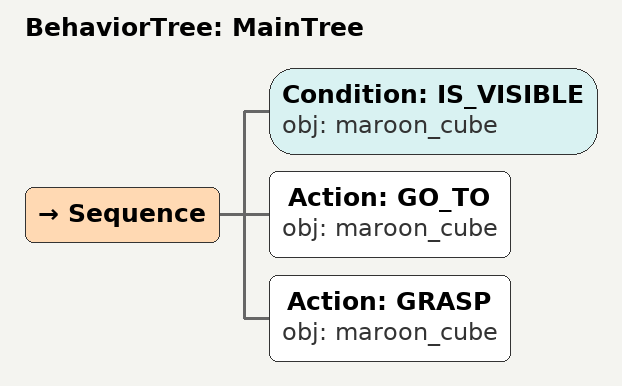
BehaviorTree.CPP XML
<root main_tree_to_execute="MainTree">
  <BehaviorTree ID="MainTree">
    <Sequence>
      <!-- Check maroon_cube is visible before NAVIGATE_TO -->
      <Condition ID="IS_VISIBLE" obj="maroon_cube" />
      <!-- Go to maroon_cube -->
      <Action ID="GO_TO" obj="maroon_cube" />
      <!-- Grasp maroon_cube -->
      <Action ID="GRASP" obj="maroon_cube" />
    </Sequence>
  </BehaviorTree>
</root>
